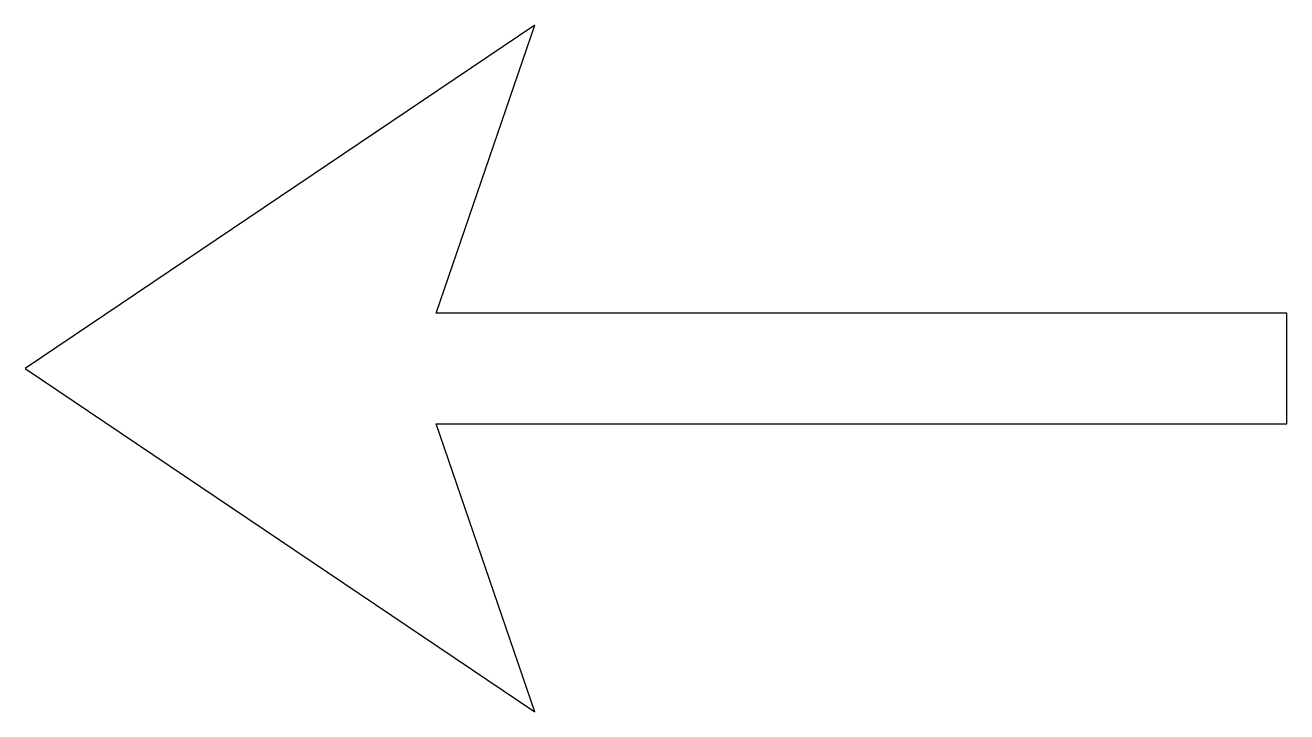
# Model space of a CAD drawing. Header units: inches. Extents: x 0 to 10.1, y -2.7 to 2.7.
import ezdxf

# ---------------------------------------------------------------- set-up
doc = ezdxf.new("R2010")
doc.units = ezdxf.units.IN
doc.header["$MEASUREMENT"] = 0

msp = doc.modelspace()

# ---------------------------------------------------------------- linework, layer by layer
msp.add_lwpolyline([(0, 0), (4.079, -2.749), (3.288, -0.444), (10.095, -0.444), (10.095, 0), (10.095, 0.444), (3.288, 0.444), (4.079, 2.749)], close=True)

doc.saveas('drawing.dxf')
